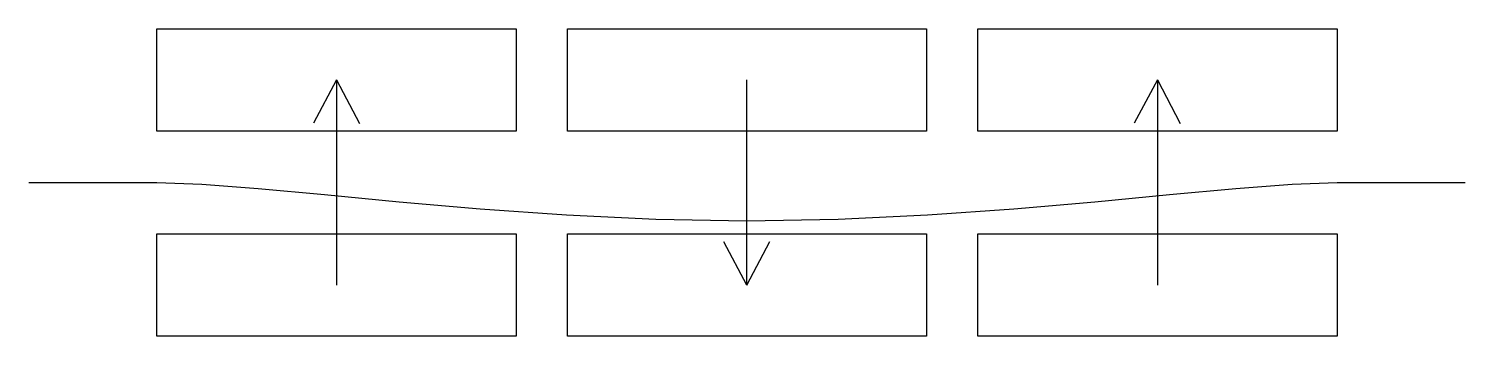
# Model space of a CAD drawing. Extents: x 65 to 345, y 150 to 210.
import ezdxf

# ---------------------------------------------------------------- set-up
doc = ezdxf.new("R2010")
doc.units = 0
doc.layers.get('0').update_dxf_attribs({"linetype": 'CONTINUOUS'})

msp = doc.modelspace()

# ---------------------------------------------------------------- linework, layer by layer
for p, q in [((125, 200), (120.49, 191.56)), ((125, 200), (125, 160)), ((125, 200), (129.44, 191.52)), ((205, 160), (205, 200)), ((285, 200), (280.49, 191.56)), ((285, 200), (289.44, 191.52)), ((285, 200), (285, 160)), ((205, 160), (200.49, 168.44)), ((205, 160), (209.44, 168.48))]:
    msp.add_line(p, q)
for points in [[(160, 210), (160, 190), (90, 190), (90, 210)], [(240, 210), (240, 190), (170, 190), (170, 210)], [(320, 210), (320, 190), (250, 190), (250, 210)], [(160, 170), (160, 150), (90, 150), (90, 170)], [(240, 170), (240, 150), (170, 150), (170, 170)], [(320, 170), (320, 150), (250, 150), (250, 170)]]:
    msp.add_lwpolyline(points, close=True)
for points in [[(65, 180), (90, 180)], [(90, 180), (98.74, 179.68), (109.73, 178.83), (122.65, 177.63), (137.19, 176.25), (153.01, 174.87), (169.8, 173.67), (187.24, 172.82), (205, 172.5), (222.76, 172.82), (240.2, 173.67), (256.99, 174.87), (272.81, 176.25), (287.35, 177.63), (300.27, 178.83), (311.26, 179.68), (320, 180)], [(320, 180), (345, 180)]]:
    msp.add_lwpolyline(points)

doc.saveas('drawing.dxf')
